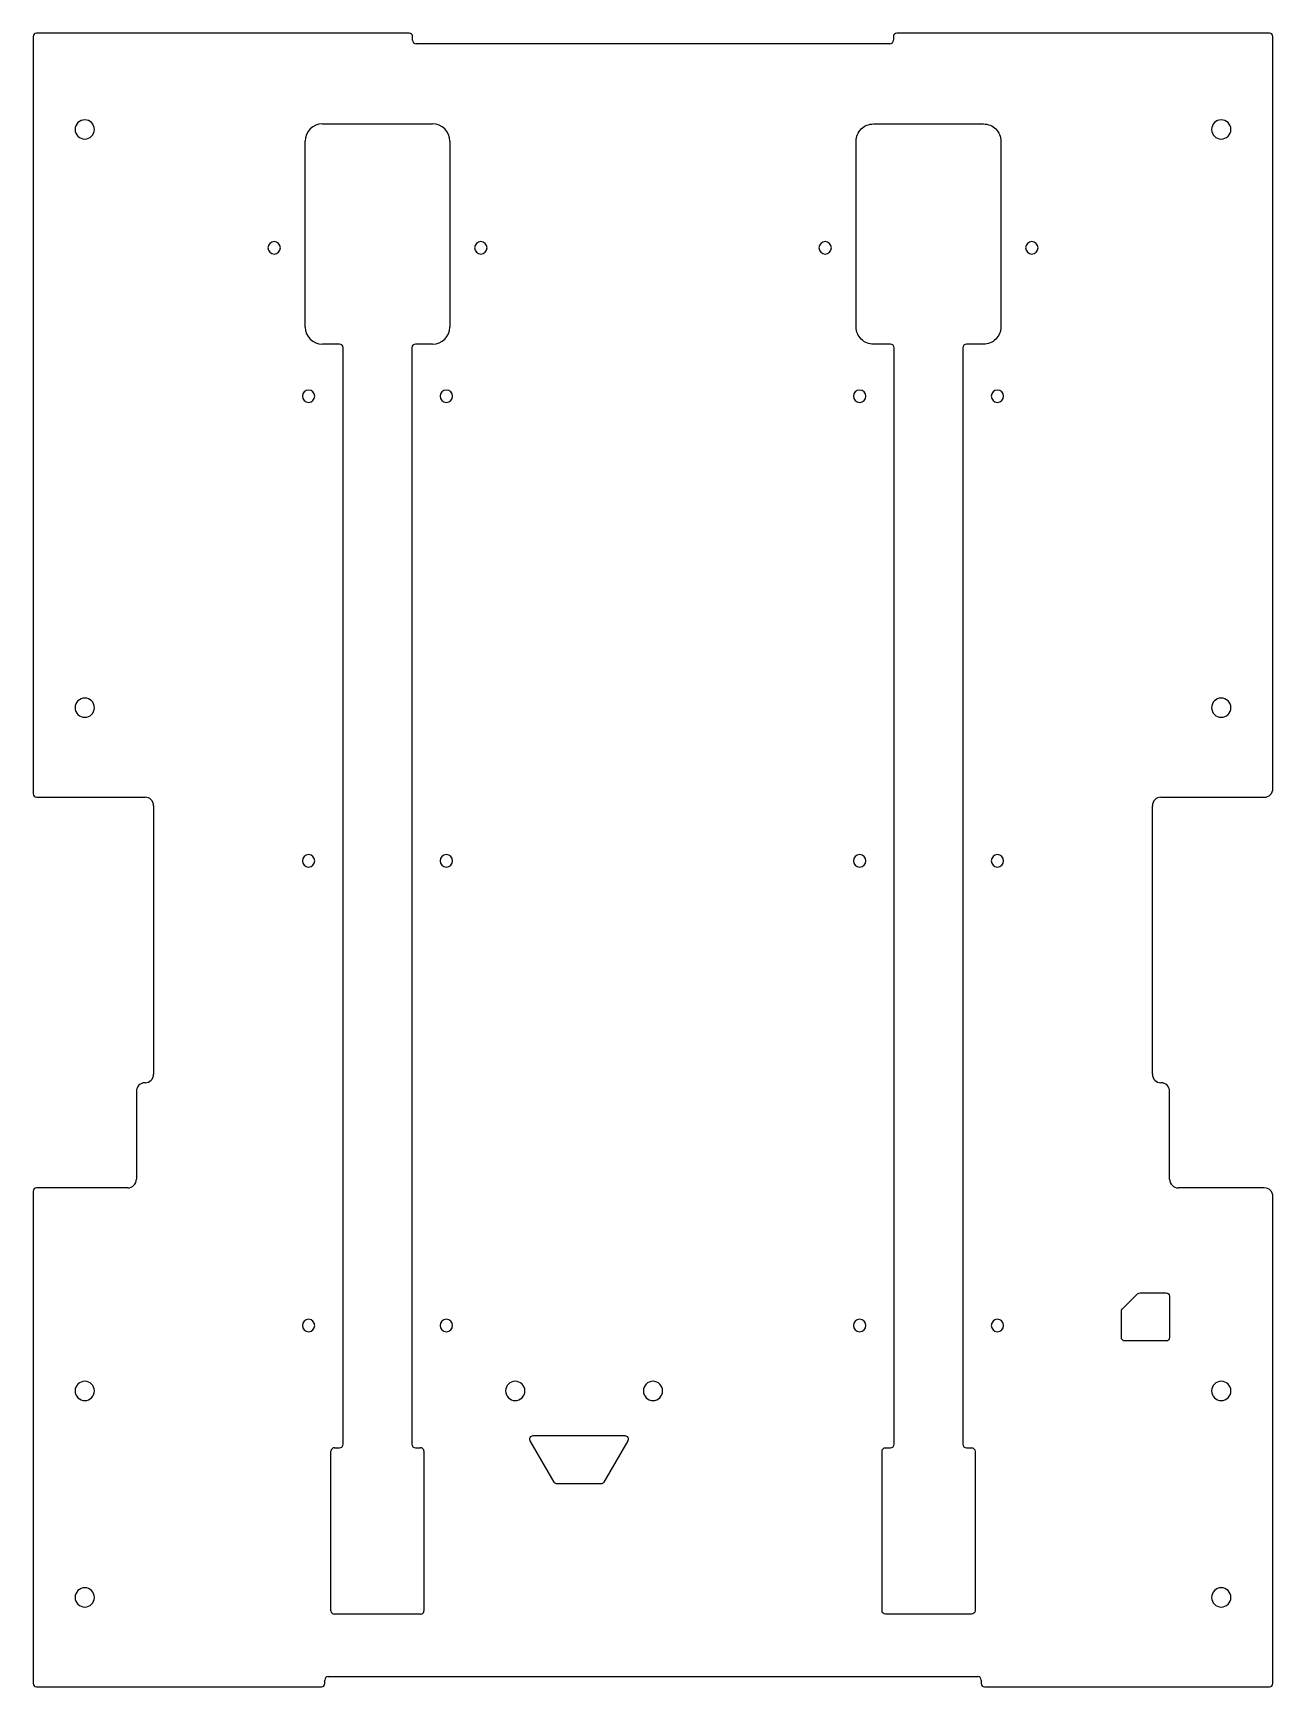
# Model space of a CAD drawing. Header units: millimetres. Extents: x -180 to 180, y -170 to 311.
import ezdxf

# ---------------------------------------------------------------- set-up
doc = ezdxf.new("R2010")
doc.units = ezdxf.units.MM
doc.layers.get('0').update_dxf_attribs({"linetype": 'CONTINUOUS'})

msp = doc.modelspace()

# ---------------------------------------------------------------- linework, layer by layer
for p, q in [((-180, 309.5), (-180, 89.5)), ((-70.8, 310.5), (-179, 310.5)), ((-69.8, 308.4), (-69.8, 309.5)), ((69.8, 309.5), (69.8, 308.4)), ((179, 310.5), (70.8, 310.5)), ((180, 91), (180, 309.5)), ((68.8, 307.4), (-68.8, 307.4)), ((-96, 284.1), (-64, 284.1)), ((-101, 225.1), (-101, 279.1)), ((-59, 279.1), (-59, 225.1)), ((-91, 220.1), (-96, 220.1)), ((-90, -99.5), (-90, 219.1)), ((-70, 219.1), (-70, -99.5)), ((-64, 220.1), (-69, 220.1)), ((-179, 88.5), (-147.5, 88.5)), ((147.5, 88.5), (177.5, 88.5)), ((-145, 86), (-145, 8.02)), ((145, 8.02), (145, 86)), ((-150, 3.02), (-150, -22.5)), ((150, -22.5), (150, 3.02)), ((-180, -26), (-180, -169)), ((-152.5, -25), (-179, -25)), ((177.5, -25), (152.5, -25)), ((180, -169), (180, -27.5)), ((-92.5, -100.5), (-91, -100.5)), ((-69, -100.5), (-67.5, -100.5)), ((-93.5, -147.88), (-93.5, -101.5)), ((-66.5, -101.5), (-66.5, -147.88)), ((-67.5, -148.88), (-92.5, -148.88)), ((-95.3, -169), (-95.3, -168)), ((-94.3, -167), (94.3, -167)), ((95.3, -168), (95.3, -169)), ((-179, -170), (-96.3, -170)), ((96.3, -170), (179, -170))]:
    msp.add_line(p, q)
for points in [[(93.5, -101.5), (93.5, -147.88, -0.414214), (92.5, -148.88), (67.5, -148.88, -0.414214), (66.5, -147.88), (66.5, -101.5, -0.414214), (67.5, -100.5), (69, -100.5, 0.414214), (70, -99.5), (70, 219.1, 0.414214), (69, 220.1), (64, 220.1, -0.414214), (59, 225.1), (59, 279.1, -0.414214), (64, 284.1), (96, 284.1, -0.414214), (101, 279.1), (101, 225.1, -0.414214), (96, 220.1), (91, 220.1, 0.414214), (90, 219.1), (90, -99.5, 0.414214), (91, -100.5), (92.5, -100.5, -0.414214)], [(141.41, -55.48), (149, -55.48, -0.414214), (150, -56.48), (150, -68.48, -0.414214), (149, -69.48), (137, -69.48, -0.414214), (136, -68.48), (136, -60.89, -0.198912), (136.29, -60.19), (140.71, -55.77, -0.198912)], [(-34.78, -97), (-8.22, -97, -0.57735), (-7.35, -98.5), (-14.28, -110.5, -0.267949), (-15.15, -111), (-27.85, -111, -0.267949), (-28.72, -110.5), (-35.65, -98.5, -0.57735)]]:
    msp.add_lwpolyline(points, format="xyb", close=True)
at = {"extrusion": (3.55271e-15, 0, -1)}
for centre, radius in [((165, 282.5), 2.8), ((-165, 282.5), 2.8), ((100, 205), 1.8), ((60, 205), 1.8), ((-60, 205), 1.8), ((-100, 205), 1.8), ((165, 114.5), 2.8), ((-165, 114.5), 2.8), ((100, 70), 1.8), ((60, 70), 1.8), ((-60, 70), 1.8), ((-100, 70), 1.8), ((100, -65), 1.8), ((60, -65), 1.8), ((-60, -65), 1.8), ((-100, -65), 1.8), ((165, -84), 2.8), ((40, -84), 2.8), ((0, -84), 2.8), ((-165, -84), 2.8), ((165, -144), 2.8), ((-165, -144), 2.8)]:
    msp.add_circle(centre, radius, dxfattribs=at)
at = {"extrusion": (-9.9365e-15, 0, -1)}
for centre in [(110, 248.11), (50, 248.11), (-50, 248.11), (-110, 248.11)]:
    msp.add_circle(centre, 1.8, dxfattribs=at)
for centre, radius, start, end in [((-179, 309.5), 1, 90, 180), ((-70.8, 309.5), 1, 0, 90), ((-68.8, 308.4), 1, 180, 270), ((68.8, 308.4), 1, -90, 0), ((70.8, 309.5), 1, 90, 180), ((179, 309.5), 1, 0, 90), ((-96, 225.1), 5, 180, 270), ((-64, 225.1), 5, -90, 0), ((-179, 89.5), 1, 180, 270), ((-147.5, 86), 2.5, 0, 90), ((147.5, 86), 2.5, 90, 180), ((177.5, 91), 2.5, -90, 0), ((-147.5, 3.02), 2.5, 90, 180), ((-147.5, 8.02), 2.5, 270, 360), ((147.5, 8.02), 2.5, 180, 270), ((147.5, 3.02), 2.5, 0, 90), ((152.5, -22.5), 2.5, 180, 270), ((-179, -26), 1, 90, 180), ((177.5, -27.5), 2.5, 0, 90), ((-92.5, -101.5), 1, 90, 180), ((-67.5, -101.5), 1, 0, 90), ((-92.5, -147.88), 1, 180, 270), ((-67.5, -147.88), 1, -90, 0), ((-94.3, -168), 1, 90, 180), ((94.3, -168), 1, 0, 90), ((-179, -169), 1, 180, 270), ((-96.3, -169), 1, 270, 360), ((96.3, -169), 1, 180, 270), ((179, -169), 1, -90, 0)]:
    msp.add_arc(centre, radius, start, end)
for centre, major_axis, start_param, end_param in [((-96, 279.1), (3.54, 3.54), 0.785398, 2.356194), ((-64, 279.1), (-3.54, 3.54), 3.926991, 5.497787), ((-91, 219.1), (-0.707, 0.707), 3.926991, 5.497787), ((-69, 219.1), (0.707, 0.707), 0.785398, 2.356194), ((-152.5, -22.5), (1.77, 1.77), 3.926991, 5.497787), ((-91, -99.5), (0.707, 0.707), 3.926991, 5.497787), ((-69, -99.5), (0.707, -0.707), 3.926991, 5.497787)]:
    msp.add_ellipse(centre, major_axis=major_axis, ratio=1, start_param=start_param, end_param=end_param)

doc.saveas('drawing.dxf')
